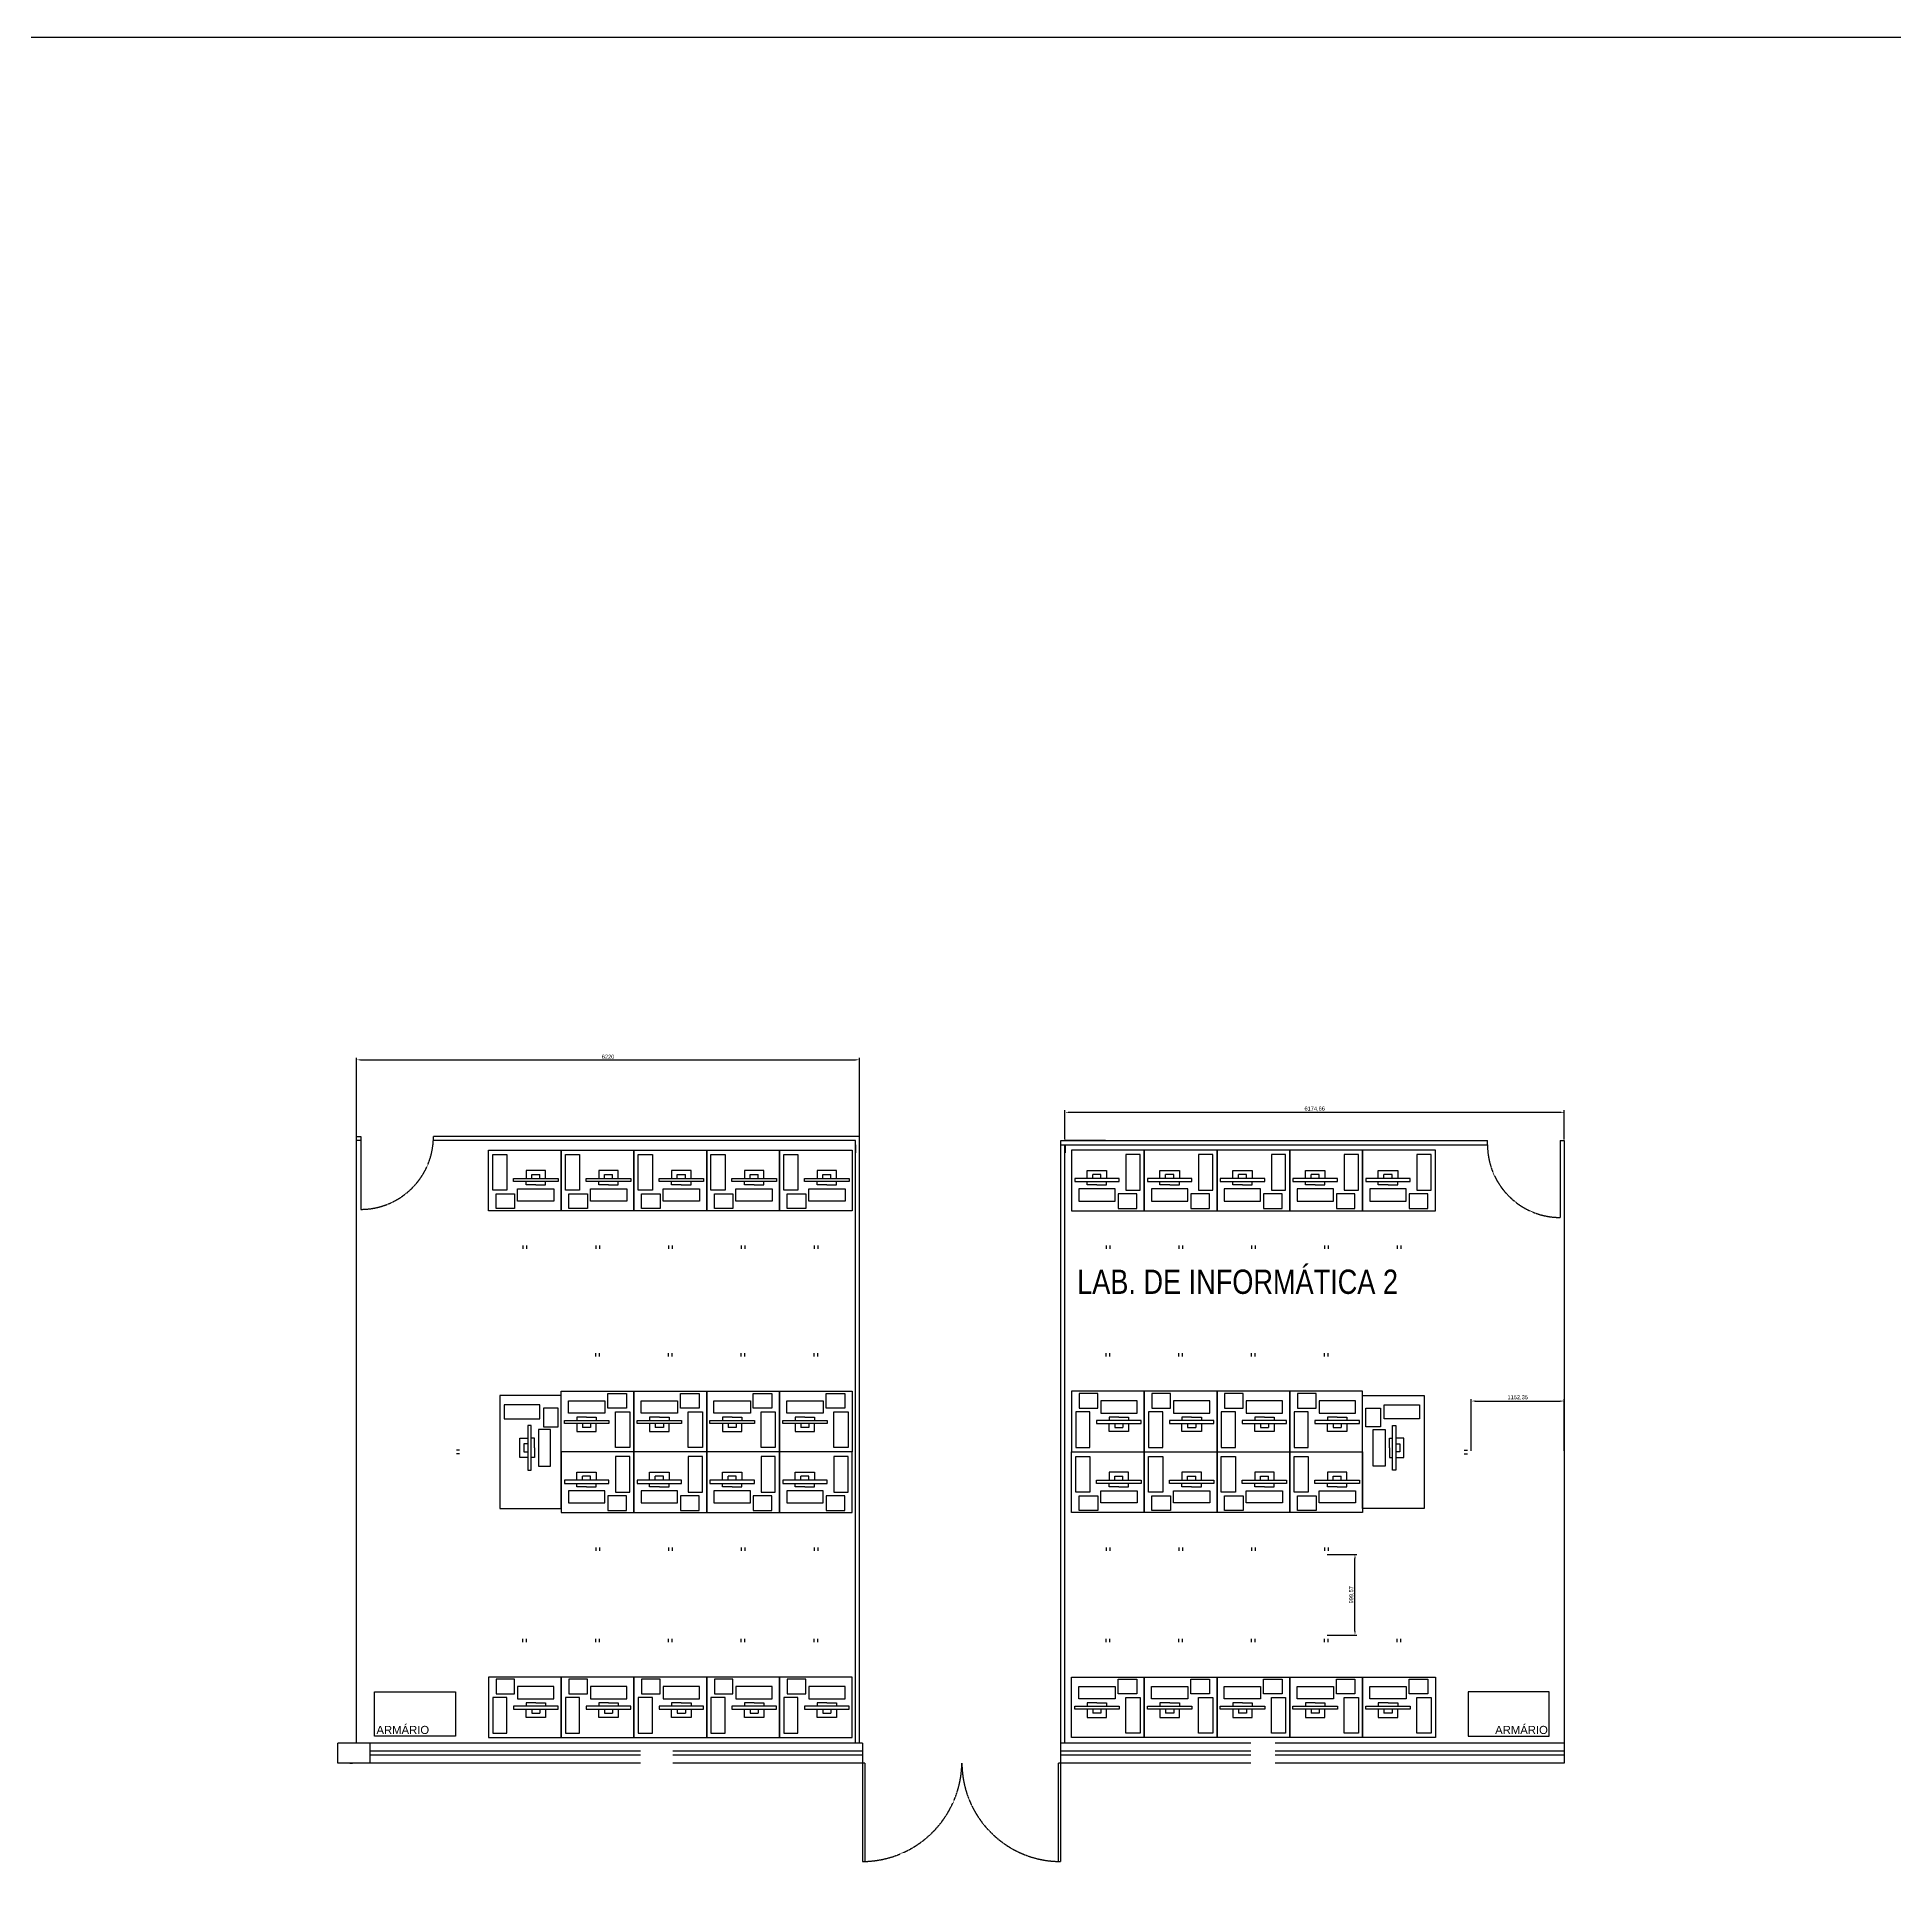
# Model space of a CAD drawing. Header units: millimetres. Extents: x 18768 to 1484868, y -11027 to 520152.
# Drawn here: x 392606 to 415581, y 40299 to 63236 of the extents above; entities that cross this region are included whole.
import ezdxf

# ---------------------------------------------------------------- set-up
doc = ezdxf.new("R2010")
doc.units = ezdxf.units.MM
doc.linetypes.add('DASHED', pattern=[0.75, 0.55, -0.2])
for name, color, linetype in [('A Construir', 1, 'Continuous'), ('L025-CONTORNO', 7, 'Continuous'), ('L025-TRACEJADA', 140, 'DASHED'), ('L035-ARRANJO-ADQUIRIR', 102, 'Continuous'), ('L035-TEXTO', 40, 'Continuous')]:
    doc.layers.add(name, color=color, linetype=linetype)
doc.layers.add('L035-DEMOLIÇÃO', color=40, linetype='Continuous', plot=False)
doc.styles.get("Standard").update_dxf_attribs({"font": 'arial.ttf'})
doc.dimstyles.new('Anotativo', dxfattribs={"dimscale": 0, "dimtxt": 2.5, "dimasz": 2.5, "dimexe": 1.25, "dimexo": 0.625, "dimtad": 1, "dimtxsty": 'Standard', "dimcen": 2.5, "dimadec": 0, "dimazin": 0, "dimtfac": 1, "dimtmove": 0, "dimatfit": 3, "dimfxl": 1, "dimarcsym": 0})

# ---------------------------------------------------------------- blocks, each defined once
blk = doc.blocks.new('*D167')
at = {"color": 0, "lineweight": -2, "transparency": 16777216}
for p, q in [((408561, 44473), (408929, 44473)), ((408904, 43523), (408904, 44423)), ((408561, 43473), (408929, 43473))]:
    blk.add_line(p, q, dxfattribs=at)
at = {"color": 0, "lineweight": 15, "transparency": 16777216}
for points in [[(408896, 44423), (408913, 44423), (408904, 44473)], [(408896, 43523), (408913, 43523), (408904, 43473)]]:
    blk.add_solid(points, dxfattribs=at)
at = {"layer": 'DEFPOINTS', "color": 0, "lineweight": 15, "transparency": 16777216}
for p in [(408549, 44473), (408904, 44473), (408549, 43473)]:
    blk.add_point(p, dxfattribs=at)
at = {"color": 0, "transparency": 16777216, "insert": (408862, 43973), "char_height": 50, "attachment_point": 5, "rotation": 90}
blk.add_mtext('999,57', dxfattribs=at)
blk = doc.blocks.new('*D168')
at = {"color": 0, "lineweight": -2, "transparency": 16777216}
for p, q in [((410341, 45752), (410341, 46394)), ((410391, 46369), (411443, 46369)), ((411493, 45752), (411493, 46394))]:
    blk.add_line(p, q, dxfattribs=at)
at = {"color": 0, "lineweight": 15, "transparency": 16777216}
for points in [[(410391, 46377), (410391, 46361), (410341, 46369)], [(411443, 46377), (411443, 46361), (411493, 46369)]]:
    blk.add_solid(points, dxfattribs=at)
at = {"layer": 'DEFPOINTS', "color": 0, "lineweight": 15, "transparency": 16777216}
for p in [(411493, 46369), (410341, 45740), (411493, 45740)]:
    blk.add_point(p, dxfattribs=at)
at = {"color": 0, "transparency": 16777216, "insert": (410917, 46412), "char_height": 50, "attachment_point": 5}
blk.add_mtext('1152,35', dxfattribs=at)
blk = doc.blocks.new('*D804')
at = {"layer": 'A Construir', "color": 0, "linetype": 'ByBlock', "lineweight": -2, "transparency": 16777216}
for p, q in [((405318, 49602), (405318, 49965)), ((405368, 49940), (411443, 49940)), ((411493, 49602), (411493, 49965))]:
    blk.add_line(p, q, dxfattribs=at)
at = {"layer": 'A Construir', "color": 0, "linetype": 'ByBlock', "lineweight": 15, "transparency": 16777216}
for points in [[(405368, 49948), (405368, 49931), (405318, 49940)], [(411443, 49948), (411443, 49931), (411493, 49940)]]:
    blk.add_solid(points, dxfattribs=at)
at = {"layer": 'DEFPOINTS', "color": 0, "linetype": 'ByBlock', "lineweight": 15, "transparency": 16777216}
for p in [(411493, 49940), (405318, 49590), (411493, 49590)]:
    blk.add_point(p, dxfattribs=at)
at = {"layer": 'A Construir', "color": 0, "linetype": 'ByBlock', "lineweight": 15, "transparency": 16777216, "insert": (408406, 49982), "char_height": 50, "attachment_point": 5}
blk.add_mtext('6174,66', dxfattribs=at)
blk = doc.blocks.new('*D805')
at = {"layer": 'A Construir', "color": 0, "linetype": 'ByBlock', "lineweight": -2, "transparency": 16777216}
for p, q in [((396557, 49602), (396557, 50614)), ((396607, 50589), (402727, 50589)), ((402777, 49602), (402777, 50614))]:
    blk.add_line(p, q, dxfattribs=at)
at = {"layer": 'A Construir', "color": 0, "linetype": 'ByBlock', "lineweight": 15, "transparency": 16777216}
for points in [[(396607, 50597), (396607, 50581), (396557, 50589)], [(402727, 50597), (402727, 50581), (402777, 50589)]]:
    blk.add_solid(points, dxfattribs=at)
at = {"layer": 'DEFPOINTS', "color": 0, "linetype": 'ByBlock', "lineweight": 15, "transparency": 16777216}
for p in [(402777, 50589), (396557, 49590), (402777, 49590)]:
    blk.add_point(p, dxfattribs=at)
at = {"layer": 'A Construir', "color": 0, "linetype": 'ByBlock', "lineweight": 15, "transparency": 16777216, "insert": (399667, 50627), "char_height": 50, "attachment_point": 5}
blk.add_mtext('6220', dxfattribs=at)

msp = doc.modelspace()

# ---------------------------------------------------------------- linework, layer by layer
for p, q in [((396556.828, 49639.719), (396607.503, 49639.719)), ((411442.922, 49589.719), (411492.922, 49589.719)), ((398893.109, 49222.281), (398653.109, 49222.281)), ((398653.109, 49222.281), (398653.109, 49122.281)), ((398723.109, 49122.281), (398723.109, 49172.281)), ((398823.109, 49122.281), (398823.109, 49172.281)), ((398893.109, 49122.281), (398893.109, 49222.281)), ((399793.109, 49222.281), (399553.109, 49222.281)), ((399553.109, 49222.281), (399553.109, 49122.281)), ((399623.109, 49122.281), (399623.109, 49172.281)), ((399723.109, 49122.281), (399723.109, 49172.281)), ((399793.109, 49122.281), (399793.109, 49222.281)), ((400693.109, 49222.281), (400453.109, 49222.281)), ((400453.109, 49222.281), (400453.109, 49122.281)), ((400523.109, 49122.281), (400523.109, 49172.281)), ((400623.109, 49122.281), (400623.109, 49172.281)), ((400693.109, 49122.281), (400693.109, 49222.281)), ((401593.109, 49222.281), (401353.109, 49222.281)), ((401353.109, 49222.281), (401353.109, 49122.281)), ((401423.109, 49122.281), (401423.109, 49172.281)), ((401523.109, 49122.281), (401523.109, 49172.281)), ((401593.109, 49122.281), (401593.109, 49222.281)), ((402493.109, 49222.281), (402253.109, 49222.281)), ((402253.109, 49222.281), (402253.109, 49122.281)), ((402323.109, 49122.281), (402323.109, 49172.281)), ((402423.109, 49122.281), (402423.109, 49172.281)), ((402493.109, 49122.281), (402493.109, 49222.281)), ((405592.743, 49122.281), (405592.743, 49222.281)), ((405592.743, 49222.281), (405832.743, 49222.281)), ((405662.743, 49122.281), (405662.743, 49172.281)), ((405762.743, 49122.281), (405762.743, 49172.281)), ((405832.743, 49222.281), (405832.743, 49122.281)), ((406492.743, 49122.281), (406492.743, 49222.281)), ((406492.743, 49222.281), (406732.743, 49222.281)), ((406562.743, 49122.281), (406562.743, 49172.281)), ((406662.743, 49122.281), (406662.743, 49172.281)), ((406732.743, 49222.281), (406732.743, 49122.281)), ((407392.743, 49122.281), (407392.743, 49222.281)), ((407392.743, 49222.281), (407632.743, 49222.281)), ((407462.743, 49122.281), (407462.743, 49172.281)), ((407562.743, 49122.281), (407562.743, 49172.281)), ((407632.743, 49222.281), (407632.743, 49122.281)), ((408292.743, 49122.281), (408292.743, 49222.281)), ((408292.743, 49222.281), (408532.743, 49222.281)), ((408362.743, 49122.281), (408362.743, 49172.281)), ((408462.743, 49122.281), (408462.743, 49172.281)), ((408532.743, 49222.281), (408532.743, 49122.281)), ((409192.743, 49122.281), (409192.743, 49222.281)), ((409192.743, 49222.281), (409432.743, 49222.281)), ((409262.743, 49122.281), (409262.743, 49172.281)), ((409362.743, 49122.281), (409362.743, 49172.281)), ((409432.743, 49222.281), (409432.743, 49122.281)), ((398653.109, 49042.281), (398653.109, 49082.281)), ((398773.109, 49042.281), (398653.109, 49042.281)), ((398773.109, 49042.281), (398893.109, 49042.281)), ((398893.109, 49042.281), (398893.109, 49082.281)), ((399553.109, 49042.281), (399553.109, 49082.281)), ((399673.109, 49042.281), (399553.109, 49042.281)), ((399673.109, 49042.281), (399793.109, 49042.281)), ((399793.109, 49042.281), (399793.109, 49082.281)), ((400453.109, 49042.281), (400453.109, 49082.281)), ((400573.109, 49042.281), (400453.109, 49042.281)), ((400573.109, 49042.281), (400693.109, 49042.281)), ((400693.109, 49042.281), (400693.109, 49082.281)), ((401353.109, 49042.281), (401353.109, 49082.281)), ((401473.109, 49042.281), (401353.109, 49042.281)), ((401473.109, 49042.281), (401593.109, 49042.281)), ((401593.109, 49042.281), (401593.109, 49082.281)), ((402253.109, 49042.281), (402253.109, 49082.281)), ((402373.109, 49042.281), (402253.109, 49042.281)), ((402373.109, 49042.281), (402493.109, 49042.281)), ((402493.109, 49042.281), (402493.109, 49082.281)), ((405592.743, 49042.281), (405592.743, 49082.281)), ((405712.743, 49042.281), (405592.743, 49042.281)), ((405712.743, 49042.281), (405832.743, 49042.281)), ((405832.743, 49042.281), (405832.743, 49082.281)), ((406492.743, 49042.281), (406492.743, 49082.281)), ((406612.743, 49042.281), (406492.743, 49042.281)), ((406612.743, 49042.281), (406732.743, 49042.281)), ((406732.743, 49042.281), (406732.743, 49082.281)), ((407392.743, 49042.281), (407392.743, 49082.281)), ((407512.743, 49042.281), (407392.743, 49042.281)), ((407512.743, 49042.281), (407632.743, 49042.281)), ((407632.743, 49042.281), (407632.743, 49082.281)), ((408292.743, 49042.281), (408292.743, 49082.281)), ((408412.743, 49042.281), (408292.743, 49042.281)), ((408412.743, 49042.281), (408532.743, 49042.281)), ((408532.743, 49042.281), (408532.743, 49082.281)), ((409192.743, 49042.281), (409192.743, 49082.281)), ((409312.743, 49042.281), (409192.743, 49042.281)), ((409312.743, 49042.281), (409432.743, 49042.281)), ((409432.743, 49042.281), (409432.743, 49082.281)), ((399401.486, 46170.47), (399281.486, 46170.47)), ((399281.486, 46170.47), (399281.486, 46130.47)), ((399281.486, 46090.47), (399281.486, 45990.47)), ((399281.486, 45990.47), (399521.486, 45990.47)), ((399351.486, 46090.47), (399351.486, 46040.47)), ((399401.486, 46170.47), (399521.486, 46170.47)), ((399451.486, 46090.47), (399451.486, 46040.47)), ((399521.486, 46170.47), (399521.486, 46130.47)), ((399521.486, 45990.47), (399521.486, 46090.47)), ((400301.486, 46170.47), (400181.486, 46170.47)), ((400181.486, 46170.47), (400181.486, 46130.47)), ((400181.486, 46090.47), (400181.486, 45990.47)), ((400181.486, 45990.47), (400421.486, 45990.47)), ((400251.486, 46090.47), (400251.486, 46040.47)), ((400301.486, 46170.47), (400421.486, 46170.47)), ((400351.486, 46090.47), (400351.486, 46040.47)), ((400421.486, 46170.47), (400421.486, 46130.47)), ((400421.486, 45990.47), (400421.486, 46090.47)), ((401201.486, 46170.47), (401081.486, 46170.47)), ((401081.486, 46170.47), (401081.486, 46130.47)), ((401081.486, 46090.47), (401081.486, 45990.47)), ((401081.486, 45990.47), (401321.486, 45990.47)), ((401151.486, 46090.47), (401151.486, 46040.47)), ((401201.486, 46170.47), (401321.486, 46170.47)), ((401251.486, 46090.47), (401251.486, 46040.47)), ((401321.486, 46170.47), (401321.486, 46130.47)), ((401321.486, 45990.47), (401321.486, 46090.47)), ((402101.486, 46170.47), (401981.486, 46170.47)), ((401981.486, 46170.47), (401981.486, 46130.47)), ((401981.486, 46090.47), (401981.486, 45990.47)), ((401981.486, 45990.47), (402221.486, 45990.47)), ((402051.486, 46090.47), (402051.486, 46040.47)), ((402101.486, 46170.47), (402221.486, 46170.47)), ((402151.486, 46090.47), (402151.486, 46040.47)), ((402221.486, 46170.47), (402221.486, 46130.47)), ((402221.486, 45990.47), (402221.486, 46090.47)), ((405984.366, 46170.47), (405864.366, 46170.47)), ((405864.366, 46170.47), (405864.366, 46130.47)), ((405864.366, 45990.47), (405864.366, 46090.47)), ((406104.366, 45990.47), (405864.366, 45990.47)), ((405934.366, 46090.47), (405934.366, 46040.47)), ((405984.366, 46170.47), (406104.366, 46170.47)), ((406034.366, 46090.47), (406034.366, 46040.47)), ((406104.366, 46170.47), (406104.366, 46130.47)), ((406104.366, 46090.47), (406104.366, 45990.47)), ((406884.366, 46170.47), (406764.366, 46170.47)), ((406764.366, 46170.47), (406764.366, 46130.47)), ((406764.366, 45990.47), (406764.366, 46090.47)), ((407004.366, 45990.47), (406764.366, 45990.47)), ((406834.366, 46090.47), (406834.366, 46040.47)), ((406884.366, 46170.47), (407004.366, 46170.47)), ((406934.366, 46090.47), (406934.366, 46040.47)), ((407004.366, 46170.47), (407004.366, 46130.47)), ((407004.366, 46090.47), (407004.366, 45990.47)), ((407784.366, 46170.47), (407664.366, 46170.47)), ((407664.366, 46170.47), (407664.366, 46130.47)), ((407664.366, 45990.47), (407664.366, 46090.47)), ((407904.366, 45990.47), (407664.366, 45990.47)), ((407734.366, 46090.47), (407734.366, 46040.47)), ((407784.366, 46170.47), (407904.366, 46170.47)), ((407834.366, 46090.47), (407834.366, 46040.47)), ((407904.366, 46170.47), (407904.366, 46130.47)), ((407904.366, 46090.47), (407904.366, 45990.47)), ((408684.366, 46170.47), (408564.366, 46170.47)), ((408564.366, 46170.47), (408564.366, 46130.47)), ((408564.366, 45990.47), (408564.366, 46090.47)), ((408804.366, 45990.47), (408564.366, 45990.47)), ((408634.366, 46090.47), (408634.366, 46040.47)), ((408684.366, 46170.47), (408804.366, 46170.47)), ((408734.366, 46090.47), (408734.366, 46040.47)), ((408804.366, 46170.47), (408804.366, 46130.47)), ((408804.366, 46090.47), (408804.366, 45990.47)), ((398576.338, 45670.429), (398576.338, 45910.429)), ((398576.338, 45910.429), (398676.338, 45910.429)), ((398676.338, 45840.429), (398626.338, 45840.429)), ((398626.338, 45740.429), (398676.338, 45740.429)), ((398756.338, 45910.429), (398716.338, 45910.429)), ((398756.338, 45790.429), (398756.338, 45910.429)), ((398756.338, 45790.429), (398756.338, 45670.429)), ((409329.513, 45790.429), (409329.513, 45910.429)), ((409329.513, 45910.429), (409369.513, 45910.429)), ((409329.513, 45790.429), (409329.513, 45670.429)), ((409509.513, 45910.429), (409409.513, 45910.429)), ((409409.513, 45840.429), (409459.513, 45840.429)), ((409459.513, 45740.429), (409409.513, 45740.429)), ((409509.513, 45670.429), (409509.513, 45910.429)), ((398676.338, 45670.429), (398576.338, 45670.429)), ((398756.338, 45670.429), (398716.338, 45670.429)), ((409329.513, 45670.429), (409369.513, 45670.429)), ((409409.513, 45670.429), (409509.513, 45670.429)), ((399281.486, 45488.969), (399521.486, 45488.969)), ((399281.486, 45388.969), (399281.486, 45488.969)), ((399281.486, 45308.969), (399281.486, 45348.969)), ((399401.486, 45308.969), (399281.486, 45308.969)), ((399351.486, 45388.969), (399351.486, 45438.969)), ((399401.486, 45308.969), (399521.486, 45308.969)), ((399451.486, 45388.969), (399451.486, 45438.969)), ((399521.486, 45488.969), (399521.486, 45388.969)), ((399521.486, 45308.969), (399521.486, 45348.969)), ((400181.486, 45488.969), (400421.486, 45488.969)), ((400181.486, 45388.969), (400181.486, 45488.969)), ((400181.486, 45308.969), (400181.486, 45348.969)), ((400301.486, 45308.969), (400181.486, 45308.969)), ((400251.486, 45388.969), (400251.486, 45438.969)), ((400301.486, 45308.969), (400421.486, 45308.969)), ((400351.486, 45388.969), (400351.486, 45438.969)), ((400421.486, 45488.969), (400421.486, 45388.969)), ((400421.486, 45308.969), (400421.486, 45348.969)), ((401081.486, 45488.969), (401321.486, 45488.969)), ((401081.486, 45388.969), (401081.486, 45488.969)), ((401081.486, 45308.969), (401081.486, 45348.969)), ((401201.486, 45308.969), (401081.486, 45308.969)), ((401151.486, 45388.969), (401151.486, 45438.969)), ((401201.486, 45308.969), (401321.486, 45308.969)), ((401251.486, 45388.969), (401251.486, 45438.969)), ((401321.486, 45488.969), (401321.486, 45388.969)), ((401321.486, 45308.969), (401321.486, 45348.969)), ((401981.486, 45488.969), (402221.486, 45488.969)), ((401981.486, 45388.969), (401981.486, 45488.969)), ((401981.486, 45308.969), (401981.486, 45348.969)), ((402101.486, 45308.969), (401981.486, 45308.969)), ((402051.486, 45388.969), (402051.486, 45438.969)), ((402101.486, 45308.969), (402221.486, 45308.969)), ((402151.486, 45388.969), (402151.486, 45438.969)), ((402221.486, 45488.969), (402221.486, 45388.969)), ((402221.486, 45308.969), (402221.486, 45348.969)), ((405864.366, 45488.969), (405864.366, 45388.969)), ((406104.366, 45488.969), (405864.366, 45488.969)), ((405864.366, 45308.969), (405864.366, 45348.969)), ((405984.366, 45308.969), (405864.366, 45308.969)), ((405934.366, 45388.969), (405934.366, 45438.969)), ((405984.366, 45308.969), (406104.366, 45308.969)), ((406034.366, 45388.969), (406034.366, 45438.969)), ((406104.366, 45388.969), (406104.366, 45488.969)), ((406104.366, 45308.969), (406104.366, 45348.969)), ((406764.366, 45488.969), (406764.366, 45388.969)), ((407004.366, 45488.969), (406764.366, 45488.969)), ((406764.366, 45308.969), (406764.366, 45348.969)), ((406884.366, 45308.969), (406764.366, 45308.969)), ((406834.366, 45388.969), (406834.366, 45438.969)), ((406884.366, 45308.969), (407004.366, 45308.969)), ((406934.366, 45388.969), (406934.366, 45438.969)), ((407004.366, 45388.969), (407004.366, 45488.969)), ((407004.366, 45308.969), (407004.366, 45348.969)), ((407664.366, 45488.969), (407664.366, 45388.969)), ((407904.366, 45488.969), (407664.366, 45488.969)), ((407664.366, 45308.969), (407664.366, 45348.969)), ((407784.366, 45308.969), (407664.366, 45308.969)), ((407734.366, 45388.969), (407734.366, 45438.969)), ((407784.366, 45308.969), (407904.366, 45308.969)), ((407834.366, 45388.969), (407834.366, 45438.969)), ((407904.366, 45388.969), (407904.366, 45488.969)), ((407904.366, 45308.969), (407904.366, 45348.969)), ((408564.366, 45488.969), (408564.366, 45388.969)), ((408804.366, 45488.969), (408564.366, 45488.969)), ((408564.366, 45308.969), (408564.366, 45348.969)), ((408684.366, 45308.969), (408564.366, 45308.969)), ((408634.366, 45388.969), (408634.366, 45438.969)), ((408684.366, 45308.969), (408804.366, 45308.969)), ((408734.366, 45388.969), (408734.366, 45438.969)), ((408804.366, 45388.969), (408804.366, 45488.969)), ((408804.366, 45308.969), (408804.366, 45348.969)), ((398773.109, 42637.157), (398653.109, 42637.157)), ((398653.109, 42637.157), (398653.109, 42597.157)), ((398653.109, 42457.157), (398653.109, 42557.157)), ((398723.109, 42557.157), (398723.109, 42507.157)), ((398773.109, 42637.157), (398893.109, 42637.157)), ((398823.109, 42557.157), (398823.109, 42507.157)), ((398893.109, 42637.157), (398893.109, 42597.157)), ((398893.109, 42557.157), (398893.109, 42457.157)), ((399673.109, 42637.157), (399553.109, 42637.157)), ((399553.109, 42637.157), (399553.109, 42597.157)), ((399553.109, 42457.157), (399553.109, 42557.157)), ((399623.109, 42557.157), (399623.109, 42507.157)), ((399673.109, 42637.157), (399793.109, 42637.157)), ((399723.109, 42557.157), (399723.109, 42507.157)), ((399793.109, 42637.157), (399793.109, 42597.157)), ((399793.109, 42557.157), (399793.109, 42457.157)), ((400573.109, 42637.157), (400453.109, 42637.157)), ((400453.109, 42637.157), (400453.109, 42597.157)), ((400453.109, 42457.157), (400453.109, 42557.157)), ((400523.109, 42557.157), (400523.109, 42507.157)), ((400573.109, 42637.157), (400693.109, 42637.157)), ((400623.109, 42557.157), (400623.109, 42507.157)), ((400693.109, 42637.157), (400693.109, 42597.157)), ((400693.109, 42557.157), (400693.109, 42457.157)), ((401473.109, 42637.157), (401353.109, 42637.157)), ((401353.109, 42637.157), (401353.109, 42597.157)), ((401353.109, 42457.157), (401353.109, 42557.157)), ((401423.109, 42557.157), (401423.109, 42507.157)), ((401473.109, 42637.157), (401593.109, 42637.157)), ((401523.109, 42557.157), (401523.109, 42507.157)), ((401593.109, 42637.157), (401593.109, 42597.157)), ((401593.109, 42557.157), (401593.109, 42457.157)), ((402373.109, 42637.157), (402253.109, 42637.157)), ((402253.109, 42637.157), (402253.109, 42597.157)), ((402253.109, 42457.157), (402253.109, 42557.157)), ((402323.109, 42557.157), (402323.109, 42507.157)), ((402373.109, 42637.157), (402493.109, 42637.157)), ((402423.109, 42557.157), (402423.109, 42507.157)), ((402493.109, 42637.157), (402493.109, 42597.157)), ((402493.109, 42557.157), (402493.109, 42457.157)), ((405712.743, 42637.157), (405592.743, 42637.157)), ((405592.743, 42637.157), (405592.743, 42597.157)), ((405592.743, 42557.157), (405592.743, 42457.157)), ((405662.743, 42557.157), (405662.743, 42507.157)), ((405712.743, 42637.157), (405832.743, 42637.157)), ((405762.743, 42557.157), (405762.743, 42507.157)), ((405832.743, 42637.157), (405832.743, 42597.157)), ((405832.743, 42457.157), (405832.743, 42557.157)), ((406612.743, 42637.157), (406492.743, 42637.157)), ((406492.743, 42637.157), (406492.743, 42597.157)), ((406492.743, 42557.157), (406492.743, 42457.157)), ((406562.743, 42557.157), (406562.743, 42507.157)), ((406612.743, 42637.157), (406732.743, 42637.157)), ((406662.743, 42557.157), (406662.743, 42507.157)), ((406732.743, 42637.157), (406732.743, 42597.157)), ((406732.743, 42457.157), (406732.743, 42557.157)), ((407512.743, 42637.157), (407392.743, 42637.157)), ((407392.743, 42637.157), (407392.743, 42597.157)), ((407392.743, 42557.157), (407392.743, 42457.157)), ((407462.743, 42557.157), (407462.743, 42507.157)), ((407512.743, 42637.157), (407632.743, 42637.157)), ((407562.743, 42557.157), (407562.743, 42507.157)), ((407632.743, 42637.157), (407632.743, 42597.157)), ((407632.743, 42457.157), (407632.743, 42557.157)), ((408412.743, 42637.157), (408292.743, 42637.157)), ((408292.743, 42637.157), (408292.743, 42597.157)), ((408292.743, 42557.157), (408292.743, 42457.157)), ((408362.743, 42557.157), (408362.743, 42507.157)), ((408412.743, 42637.157), (408532.743, 42637.157)), ((408462.743, 42557.157), (408462.743, 42507.157)), ((408532.743, 42637.157), (408532.743, 42597.157)), ((408532.743, 42457.157), (408532.743, 42557.157)), ((409312.743, 42637.157), (409192.743, 42637.157)), ((409192.743, 42637.157), (409192.743, 42597.157)), ((409192.743, 42557.157), (409192.743, 42457.157)), ((409262.743, 42557.157), (409262.743, 42507.157)), ((409312.743, 42637.157), (409432.743, 42637.157)), ((409362.743, 42557.157), (409362.743, 42507.157)), ((409432.743, 42637.157), (409432.743, 42597.157)), ((409432.743, 42457.157), (409432.743, 42557.157)), ((398893.109, 42457.157), (398653.109, 42457.157)), ((399793.109, 42457.157), (399553.109, 42457.157)), ((400693.109, 42457.157), (400453.109, 42457.157)), ((401593.109, 42457.157), (401353.109, 42457.157)), ((402493.109, 42457.157), (402253.109, 42457.157)), ((405592.743, 42457.157), (405832.743, 42457.157)), ((406492.743, 42457.157), (406732.743, 42457.157)), ((407392.743, 42457.157), (407632.743, 42457.157)), ((408292.743, 42457.157), (408532.743, 42457.157)), ((409192.743, 42457.157), (409432.743, 42457.157))]:
    msp.add_line(p, q)
for points in [[(399087.298, 48723.032), (398187.298, 48723.032), (398187.298, 49473.032), (399087.298, 49473.032)], [(398414.909, 48976.642), (398239.909, 48976.642), (398239.909, 49416.642), (398414.909, 49416.642)], [(399987.298, 48723.032), (399087.298, 48723.032), (399087.298, 49473.032), (399987.298, 49473.032)], [(399314.909, 48976.642), (399139.909, 48976.642), (399139.909, 49416.642), (399314.909, 49416.642)], [(400887.298, 48723.032), (399987.298, 48723.032), (399987.298, 49473.032), (400887.298, 49473.032)], [(400214.909, 48976.642), (400039.909, 48976.642), (400039.909, 49416.642), (400214.909, 49416.642)], [(401787.298, 48723.032), (400887.298, 48723.032), (400887.298, 49473.032), (401787.298, 49473.032)], [(401114.909, 48976.642), (400939.909, 48976.642), (400939.909, 49416.642), (401114.909, 49416.642)], [(402687.298, 48723.032), (401787.298, 48723.032), (401787.298, 49473.032), (402687.298, 49473.032)], [(402014.909, 48976.642), (401839.909, 48976.642), (401839.909, 49416.642), (402014.909, 49416.642)], [(405398.554, 48723.032), (406298.554, 48723.032), (406298.554, 49473.032), (405398.554, 49473.032)], [(406070.943, 48976.642), (406245.943, 48976.642), (406245.943, 49416.642), (406070.943, 49416.642)], [(406298.554, 48723.032), (407198.554, 48723.032), (407198.554, 49473.032), (406298.554, 49473.032)], [(406970.943, 48976.642), (407145.943, 48976.642), (407145.943, 49416.642), (406970.943, 49416.642)], [(407198.554, 48723.032), (408098.554, 48723.032), (408098.554, 49473.032), (407198.554, 49473.032)], [(407870.943, 48976.642), (408045.943, 48976.642), (408045.943, 49416.642), (407870.943, 49416.642)], [(408098.554, 48723.032), (408998.554, 48723.032), (408998.554, 49473.032), (408098.554, 49473.032)], [(408770.943, 48976.642), (408945.943, 48976.642), (408945.943, 49416.642), (408770.943, 49416.642)], [(408998.554, 48723.032), (409898.554, 48723.032), (409898.554, 49473.032), (408998.554, 49473.032)], [(409670.943, 48976.642), (409845.943, 48976.642), (409845.943, 49416.642), (409670.943, 49416.642)], [(399048.109, 49082.281), (398498.109, 49082.281), (398498.109, 49122.281), (399048.109, 49122.281)], [(398998.109, 48842.363), (398548.109, 48842.363), (398548.109, 48992.363), (398998.109, 48992.363)], [(399948.109, 49082.281), (399398.109, 49082.281), (399398.109, 49122.281), (399948.109, 49122.281)], [(399898.109, 48842.363), (399448.109, 48842.363), (399448.109, 48992.363), (399898.109, 48992.363)], [(400848.109, 49082.281), (400298.109, 49082.281), (400298.109, 49122.281), (400848.109, 49122.281)], [(400798.109, 48842.363), (400348.109, 48842.363), (400348.109, 48992.363), (400798.109, 48992.363)], [(401748.109, 49082.281), (401198.109, 49082.281), (401198.109, 49122.281), (401748.109, 49122.281)], [(401698.109, 48842.363), (401248.109, 48842.363), (401248.109, 48992.363), (401698.109, 48992.363)], [(402648.109, 49082.281), (402098.109, 49082.281), (402098.109, 49122.281), (402648.109, 49122.281)], [(402598.109, 48842.363), (402148.109, 48842.363), (402148.109, 48992.363), (402598.109, 48992.363)], [(405437.743, 49082.281), (405987.743, 49082.281), (405987.743, 49122.281), (405437.743, 49122.281)], [(405487.743, 48842.363), (405937.743, 48842.363), (405937.743, 48992.363), (405487.743, 48992.363)], [(406337.743, 49082.281), (406887.743, 49082.281), (406887.743, 49122.281), (406337.743, 49122.281)], [(406387.743, 48842.363), (406837.743, 48842.363), (406837.743, 48992.363), (406387.743, 48992.363)], [(407237.743, 49082.281), (407787.743, 49082.281), (407787.743, 49122.281), (407237.743, 49122.281)], [(407287.743, 48842.363), (407737.743, 48842.363), (407737.743, 48992.363), (407287.743, 48992.363)], [(408137.743, 49082.281), (408687.743, 49082.281), (408687.743, 49122.281), (408137.743, 49122.281)], [(408187.743, 48842.363), (408637.743, 48842.363), (408637.743, 48992.363), (408187.743, 48992.363)], [(409037.743, 49082.281), (409587.743, 49082.281), (409587.743, 49122.281), (409037.743, 49122.281)], [(409087.743, 48842.363), (409537.743, 48842.363), (409537.743, 48992.363), (409087.743, 48992.363)], [(398511.332, 48750.784), (398281.332, 48750.784), (398281.332, 48930.784), (398511.332, 48930.784)], [(399411.332, 48750.784), (399181.332, 48750.784), (399181.332, 48930.784), (399411.332, 48930.784)], [(400311.332, 48750.784), (400081.332, 48750.784), (400081.332, 48930.784), (400311.332, 48930.784)], [(401211.332, 48750.784), (400981.332, 48750.784), (400981.332, 48930.784), (401211.332, 48930.784)], [(402111.332, 48750.784), (401881.332, 48750.784), (401881.332, 48930.784), (402111.332, 48930.784)], [(405974.519, 48750.784), (406204.519, 48750.784), (406204.519, 48930.784), (405974.519, 48930.784)], [(406874.519, 48750.784), (407104.519, 48750.784), (407104.519, 48930.784), (406874.519, 48930.784)], [(407774.519, 48750.784), (408004.519, 48750.784), (408004.519, 48930.784), (407774.519, 48930.784)], [(408674.519, 48750.784), (408904.519, 48750.784), (408904.519, 48930.784), (408674.519, 48930.784)], [(409574.519, 48750.784), (409804.519, 48750.784), (409804.519, 48930.784), (409574.519, 48930.784)], [(399087.298, 45039.719), (399087.298, 46439.719), (398327.298, 46439.719), (398327.298, 45039.719)], [(399087.298, 46489.719), (399987.298, 46489.719), (399987.298, 45739.719), (399087.298, 45739.719)], [(399663.263, 46461.967), (399893.263, 46461.967), (399893.263, 46281.967), (399663.263, 46281.967)], [(399987.298, 46489.719), (400887.298, 46489.719), (400887.298, 45739.719), (399987.298, 45739.719)], [(400563.263, 46461.967), (400793.263, 46461.967), (400793.263, 46281.967), (400563.263, 46281.967)], [(400887.298, 46489.719), (401787.298, 46489.719), (401787.298, 45739.719), (400887.298, 45739.719)], [(401463.263, 46461.967), (401693.263, 46461.967), (401693.263, 46281.967), (401463.263, 46281.967)], [(401787.298, 46489.719), (402687.298, 46489.719), (402687.298, 45739.719), (401787.298, 45739.719)], [(402363.263, 46461.967), (402593.263, 46461.967), (402593.263, 46281.967), (402363.263, 46281.967)], [(406298.554, 46489.719), (405398.554, 46489.719), (405398.554, 45739.719), (406298.554, 45739.719)], [(405722.589, 46461.967), (405492.589, 46461.967), (405492.589, 46281.967), (405722.589, 46281.967)], [(407198.554, 46489.719), (406298.554, 46489.719), (406298.554, 45739.719), (407198.554, 45739.719)], [(406622.589, 46461.967), (406392.589, 46461.967), (406392.589, 46281.967), (406622.589, 46281.967)], [(408098.554, 46489.719), (407198.554, 46489.719), (407198.554, 45739.719), (408098.554, 45739.719)], [(407522.589, 46461.967), (407292.589, 46461.967), (407292.589, 46281.967), (407522.589, 46281.967)], [(408998.554, 46489.719), (408098.554, 46489.719), (408098.554, 45739.719), (408998.554, 45739.719)], [(408422.589, 46461.967), (408192.589, 46461.967), (408192.589, 46281.967), (408422.589, 46281.967)], [(408998.554, 45039.719), (408998.554, 46439.719), (409758.554, 46439.719), (409758.554, 45039.719)], [(398821.978, 46148.629), (398821.978, 46323.629), (398381.978, 46323.629), (398381.978, 46148.629)], [(399047.836, 46052.205), (399047.836, 46282.205), (398867.836, 46282.205), (398867.836, 46052.205)], [(399176.486, 46370.388), (399626.486, 46370.388), (399626.486, 46220.388), (399176.486, 46220.388)], [(399759.686, 46236.109), (399934.686, 46236.109), (399934.686, 45796.109), (399759.686, 45796.109)], [(400076.486, 46370.388), (400526.486, 46370.388), (400526.486, 46220.388), (400076.486, 46220.388)], [(400659.686, 46236.109), (400834.686, 46236.109), (400834.686, 45796.109), (400659.686, 45796.109)], [(400976.486, 46370.388), (401426.486, 46370.388), (401426.486, 46220.388), (400976.486, 46220.388)], [(401559.686, 46236.109), (401734.686, 46236.109), (401734.686, 45796.109), (401559.686, 45796.109)], [(401876.486, 46370.388), (402326.486, 46370.388), (402326.486, 46220.388), (401876.486, 46220.388)], [(402459.686, 46236.109), (402634.686, 46236.109), (402634.686, 45796.109), (402459.686, 45796.109)], [(405626.165, 46236.109), (405451.165, 46236.109), (405451.165, 45796.109), (405626.165, 45796.109)], [(406209.366, 46370.388), (405759.366, 46370.388), (405759.366, 46220.388), (406209.366, 46220.388)], [(406526.165, 46236.109), (406351.165, 46236.109), (406351.165, 45796.109), (406526.165, 45796.109)], [(407109.366, 46370.388), (406659.366, 46370.388), (406659.366, 46220.388), (407109.366, 46220.388)], [(407426.165, 46236.109), (407251.165, 46236.109), (407251.165, 45796.109), (407426.165, 45796.109)], [(408009.366, 46370.388), (407559.366, 46370.388), (407559.366, 46220.388), (408009.366, 46220.388)], [(408326.165, 46236.109), (408151.165, 46236.109), (408151.165, 45796.109), (408326.165, 45796.109)], [(408909.366, 46370.388), (408459.366, 46370.388), (408459.366, 46220.388), (408909.366, 46220.388)], [(409038.016, 46052.205), (409038.016, 46282.205), (409218.016, 46282.205), (409218.016, 46052.205)], [(409263.874, 46148.629), (409263.874, 46323.629), (409703.874, 46323.629), (409703.874, 46148.629)], [(398716.338, 45515.429), (398716.338, 46065.429), (398676.338, 46065.429), (398676.338, 45515.429)], [(398956.256, 45565.429), (398956.256, 46015.429), (398806.256, 46015.429), (398806.256, 45565.429)], [(399126.486, 46130.47), (399676.486, 46130.47), (399676.486, 46090.47), (399126.486, 46090.47)], [(400026.486, 46130.47), (400576.486, 46130.47), (400576.486, 46090.47), (400026.486, 46090.47)], [(400926.486, 46130.47), (401476.486, 46130.47), (401476.486, 46090.47), (400926.486, 46090.47)], [(401826.486, 46130.47), (402376.486, 46130.47), (402376.486, 46090.47), (401826.486, 46090.47)], [(406259.366, 46130.47), (405709.366, 46130.47), (405709.366, 46090.47), (406259.366, 46090.47)], [(407159.366, 46130.47), (406609.366, 46130.47), (406609.366, 46090.47), (407159.366, 46090.47)], [(408059.366, 46130.47), (407509.366, 46130.47), (407509.366, 46090.47), (408059.366, 46090.47)], [(408959.366, 46130.47), (408409.366, 46130.47), (408409.366, 46090.47), (408959.366, 46090.47)], [(409129.595, 45565.429), (409129.595, 46015.429), (409279.595, 46015.429), (409279.595, 45565.429)], [(409369.513, 45515.429), (409369.513, 46065.429), (409409.513, 46065.429), (409409.513, 45515.429)], [(399087.298, 44989.719), (399987.298, 44989.719), (399987.298, 45739.719), (399087.298, 45739.719)], [(399987.298, 44989.719), (400887.298, 44989.719), (400887.298, 45739.719), (399987.298, 45739.719)], [(400887.298, 44989.719), (401787.298, 44989.719), (401787.298, 45739.719), (400887.298, 45739.719)], [(401787.298, 44989.719), (402687.298, 44989.719), (402687.298, 45739.719), (401787.298, 45739.719)], [(406298.554, 44989.719), (405398.554, 44989.719), (405398.554, 45739.719), (406298.554, 45739.719)], [(407198.554, 44989.719), (406298.554, 44989.719), (406298.554, 45739.719), (407198.554, 45739.719)], [(408098.554, 44989.719), (407198.554, 44989.719), (407198.554, 45739.719), (408098.554, 45739.719)], [(408998.554, 44989.719), (408098.554, 44989.719), (408098.554, 45739.719), (408998.554, 45739.719)], [(399759.686, 45243.329), (399934.686, 45243.329), (399934.686, 45683.329), (399759.686, 45683.329)], [(400659.686, 45243.329), (400834.686, 45243.329), (400834.686, 45683.329), (400659.686, 45683.329)], [(401559.686, 45243.329), (401734.686, 45243.329), (401734.686, 45683.329), (401559.686, 45683.329)], [(402459.686, 45243.329), (402634.686, 45243.329), (402634.686, 45683.329), (402459.686, 45683.329)], [(405626.165, 45243.329), (405451.165, 45243.329), (405451.165, 45683.329), (405626.165, 45683.329)], [(406526.165, 45243.329), (406351.165, 45243.329), (406351.165, 45683.329), (406526.165, 45683.329)], [(407426.165, 45243.329), (407251.165, 45243.329), (407251.165, 45683.329), (407426.165, 45683.329)], [(408326.165, 45243.329), (408151.165, 45243.329), (408151.165, 45683.329), (408326.165, 45683.329)], [(399126.486, 45348.969), (399676.486, 45348.969), (399676.486, 45388.969), (399126.486, 45388.969)], [(400026.486, 45348.969), (400576.486, 45348.969), (400576.486, 45388.969), (400026.486, 45388.969)], [(400926.486, 45348.969), (401476.486, 45348.969), (401476.486, 45388.969), (400926.486, 45388.969)], [(401826.486, 45348.969), (402376.486, 45348.969), (402376.486, 45388.969), (401826.486, 45388.969)], [(406259.366, 45348.969), (405709.366, 45348.969), (405709.366, 45388.969), (406259.366, 45388.969)], [(407159.366, 45348.969), (406609.366, 45348.969), (406609.366, 45388.969), (407159.366, 45388.969)], [(408059.366, 45348.969), (407509.366, 45348.969), (407509.366, 45388.969), (408059.366, 45388.969)], [(408959.366, 45348.969), (408409.366, 45348.969), (408409.366, 45388.969), (408959.366, 45388.969)], [(399176.486, 45109.051), (399626.486, 45109.051), (399626.486, 45259.051), (399176.486, 45259.051)], [(399663.263, 45017.471), (399893.263, 45017.471), (399893.263, 45197.471), (399663.263, 45197.471)], [(400076.486, 45109.051), (400526.486, 45109.051), (400526.486, 45259.051), (400076.486, 45259.051)], [(400563.263, 45017.471), (400793.263, 45017.471), (400793.263, 45197.471), (400563.263, 45197.471)], [(400976.486, 45109.051), (401426.486, 45109.051), (401426.486, 45259.051), (400976.486, 45259.051)], [(401463.263, 45017.471), (401693.263, 45017.471), (401693.263, 45197.471), (401463.263, 45197.471)], [(401876.486, 45109.051), (402326.486, 45109.051), (402326.486, 45259.051), (401876.486, 45259.051)], [(402363.263, 45017.471), (402593.263, 45017.471), (402593.263, 45197.471), (402363.263, 45197.471)], [(405722.589, 45017.471), (405492.589, 45017.471), (405492.589, 45197.471), (405722.589, 45197.471)], [(406209.366, 45109.051), (405759.366, 45109.051), (405759.366, 45259.051), (406209.366, 45259.051)], [(406622.589, 45017.471), (406392.589, 45017.471), (406392.589, 45197.471), (406622.589, 45197.471)], [(407109.366, 45109.051), (406659.366, 45109.051), (406659.366, 45259.051), (407109.366, 45259.051)], [(407522.589, 45017.471), (407292.589, 45017.471), (407292.589, 45197.471), (407522.589, 45197.471)], [(408009.366, 45109.051), (407559.366, 45109.051), (407559.366, 45259.051), (408009.366, 45259.051)], [(408422.589, 45017.471), (408192.589, 45017.471), (408192.589, 45197.471), (408422.589, 45197.471)], [(408909.366, 45109.051), (408459.366, 45109.051), (408459.366, 45259.051), (408909.366, 45259.051)], [(397780.278, 42224.839), (396780.278, 42224.839), (396780.278, 42774.839), (397780.278, 42774.839)], [(399087.298, 42956.406), (398187.298, 42956.406), (398187.298, 42206.406), (399087.298, 42206.406)], [(398511.332, 42928.654), (398281.332, 42928.654), (398281.332, 42748.654), (398511.332, 42748.654)], [(398998.109, 42837.075), (398548.109, 42837.075), (398548.109, 42687.075), (398998.109, 42687.075)], [(399987.298, 42956.406), (399087.298, 42956.406), (399087.298, 42206.406), (399987.298, 42206.406)], [(399411.332, 42928.654), (399181.332, 42928.654), (399181.332, 42748.654), (399411.332, 42748.654)], [(399898.109, 42837.075), (399448.109, 42837.075), (399448.109, 42687.075), (399898.109, 42687.075)], [(400887.298, 42956.406), (399987.298, 42956.406), (399987.298, 42206.406), (400887.298, 42206.406)], [(400311.332, 42928.654), (400081.332, 42928.654), (400081.332, 42748.654), (400311.332, 42748.654)], [(400798.109, 42837.075), (400348.109, 42837.075), (400348.109, 42687.075), (400798.109, 42687.075)], [(401787.298, 42956.406), (400887.298, 42956.406), (400887.298, 42206.406), (401787.298, 42206.406)], [(401211.332, 42928.654), (400981.332, 42928.654), (400981.332, 42748.654), (401211.332, 42748.654)], [(401698.109, 42837.075), (401248.109, 42837.075), (401248.109, 42687.075), (401698.109, 42687.075)], [(402687.298, 42956.406), (401787.298, 42956.406), (401787.298, 42206.406), (402687.298, 42206.406)], [(402111.332, 42928.654), (401881.332, 42928.654), (401881.332, 42748.654), (402111.332, 42748.654)], [(402598.109, 42837.075), (402148.109, 42837.075), (402148.109, 42687.075), (402598.109, 42687.075)], [(405398.554, 42956.406), (406298.554, 42956.406), (406298.554, 42206.406), (405398.554, 42206.406)], [(405487.743, 42837.075), (405937.743, 42837.075), (405937.743, 42687.075), (405487.743, 42687.075)], [(405974.519, 42928.654), (406204.519, 42928.654), (406204.519, 42748.654), (405974.519, 42748.654)], [(406298.554, 42956.406), (407198.554, 42956.406), (407198.554, 42206.406), (406298.554, 42206.406)], [(406387.743, 42837.075), (406837.743, 42837.075), (406837.743, 42687.075), (406387.743, 42687.075)], [(406874.519, 42928.654), (407104.519, 42928.654), (407104.519, 42748.654), (406874.519, 42748.654)], [(407198.554, 42956.406), (408098.554, 42956.406), (408098.554, 42206.406), (407198.554, 42206.406)], [(407287.743, 42837.075), (407737.743, 42837.075), (407737.743, 42687.075), (407287.743, 42687.075)], [(407774.519, 42928.654), (408004.519, 42928.654), (408004.519, 42748.654), (407774.519, 42748.654)], [(408098.554, 42956.406), (408998.554, 42956.406), (408998.554, 42206.406), (408098.554, 42206.406)], [(408187.743, 42837.075), (408637.743, 42837.075), (408637.743, 42687.075), (408187.743, 42687.075)], [(408674.519, 42928.654), (408904.519, 42928.654), (408904.519, 42748.654), (408674.519, 42748.654)], [(408998.554, 42956.406), (409898.554, 42956.406), (409898.554, 42206.406), (408998.554, 42206.406)], [(409087.743, 42837.075), (409537.743, 42837.075), (409537.743, 42687.075), (409087.743, 42687.075)], [(409574.519, 42928.654), (409804.519, 42928.654), (409804.519, 42748.654), (409574.519, 42748.654)], [(410305.574, 42224.839), (411305.574, 42224.839), (411305.574, 42774.839), (410305.574, 42774.839)], [(398414.909, 42702.797), (398239.909, 42702.797), (398239.909, 42262.797), (398414.909, 42262.797)], [(399048.109, 42597.157), (398498.109, 42597.157), (398498.109, 42557.157), (399048.109, 42557.157)], [(399314.909, 42702.797), (399139.909, 42702.797), (399139.909, 42262.797), (399314.909, 42262.797)], [(399948.109, 42597.157), (399398.109, 42597.157), (399398.109, 42557.157), (399948.109, 42557.157)], [(400214.909, 42702.797), (400039.909, 42702.797), (400039.909, 42262.797), (400214.909, 42262.797)], [(400848.109, 42597.157), (400298.109, 42597.157), (400298.109, 42557.157), (400848.109, 42557.157)], [(401114.909, 42702.797), (400939.909, 42702.797), (400939.909, 42262.797), (401114.909, 42262.797)], [(401748.109, 42597.157), (401198.109, 42597.157), (401198.109, 42557.157), (401748.109, 42557.157)], [(402014.909, 42702.797), (401839.909, 42702.797), (401839.909, 42262.797), (402014.909, 42262.797)], [(402648.109, 42597.157), (402098.109, 42597.157), (402098.109, 42557.157), (402648.109, 42557.157)], [(405437.743, 42597.157), (405987.743, 42597.157), (405987.743, 42557.157), (405437.743, 42557.157)], [(406070.943, 42702.797), (406245.943, 42702.797), (406245.943, 42262.797), (406070.943, 42262.797)], [(406337.743, 42597.157), (406887.743, 42597.157), (406887.743, 42557.157), (406337.743, 42557.157)], [(406970.943, 42702.797), (407145.943, 42702.797), (407145.943, 42262.797), (406970.943, 42262.797)], [(407237.743, 42597.157), (407787.743, 42597.157), (407787.743, 42557.157), (407237.743, 42557.157)], [(407870.943, 42702.797), (408045.943, 42702.797), (408045.943, 42262.797), (407870.943, 42262.797)], [(408137.743, 42597.157), (408687.743, 42597.157), (408687.743, 42557.157), (408137.743, 42557.157)], [(408770.943, 42702.797), (408945.943, 42702.797), (408945.943, 42262.797), (408770.943, 42262.797)], [(409037.743, 42597.157), (409587.743, 42597.157), (409587.743, 42557.157), (409037.743, 42557.157)], [(409670.943, 42702.797), (409845.943, 42702.797), (409845.943, 42262.797), (409670.943, 42262.797)]]:
    msp.add_lwpolyline(points, close=True)
for points in [[(398723.109, 49172.281), (398823.109, 49172.281)], [(399623.109, 49172.281), (399723.109, 49172.281)], [(400523.109, 49172.281), (400623.109, 49172.281)], [(401423.109, 49172.281), (401523.109, 49172.281)], [(402323.109, 49172.281), (402423.109, 49172.281)], [(405762.743, 49172.281), (405662.743, 49172.281)], [(406662.743, 49172.281), (406562.743, 49172.281)], [(407562.743, 49172.281), (407462.743, 49172.281)], [(408462.743, 49172.281), (408362.743, 49172.281)], [(409362.743, 49172.281), (409262.743, 49172.281)], [(399451.486, 46040.47), (399351.486, 46040.47)], [(400351.486, 46040.47), (400251.486, 46040.47)], [(401251.486, 46040.47), (401151.486, 46040.47)], [(402151.486, 46040.47), (402051.486, 46040.47)], [(405934.366, 46040.47), (406034.366, 46040.47)], [(406834.366, 46040.47), (406934.366, 46040.47)], [(407734.366, 46040.47), (407834.366, 46040.47)], [(408634.366, 46040.47), (408734.366, 46040.47)], [(398626.338, 45840.429), (398626.338, 45740.429)], [(409459.513, 45840.429), (409459.513, 45740.429)], [(399451.486, 45438.969), (399351.486, 45438.969)], [(400351.486, 45438.969), (400251.486, 45438.969)], [(401251.486, 45438.969), (401151.486, 45438.969)], [(402151.486, 45438.969), (402051.486, 45438.969)], [(405934.366, 45438.969), (406034.366, 45438.969)], [(406834.366, 45438.969), (406934.366, 45438.969)], [(407734.366, 45438.969), (407834.366, 45438.969)], [(408634.366, 45438.969), (408734.366, 45438.969)], [(398723.109, 42507.157), (398823.109, 42507.157)], [(399623.109, 42507.157), (399723.109, 42507.157)], [(400523.109, 42507.157), (400623.109, 42507.157)], [(401423.109, 42507.157), (401523.109, 42507.157)], [(402323.109, 42507.157), (402423.109, 42507.157)], [(405762.743, 42507.157), (405662.743, 42507.157)], [(406662.743, 42507.157), (406562.743, 42507.157)], [(407562.743, 42507.157), (407462.743, 42507.157)], [(408462.743, 42507.157), (408362.743, 42507.157)], [(409362.743, 42507.157), (409262.743, 42507.157)]]:
    msp.add_lwpolyline(points)
at = {"layer": 'L025-CONTORNO'}
for p, q in [((396556.828, 42139.719), (396556.828, 49639.719)), ((396607.503, 49639.719), (396607.503, 48739.719)), ((396607.503, 49639.719), (396607.503, 49589.719)), ((402776.828, 49639.719), (397506.828, 49639.719)), ((397506.828, 49589.719), (397506.828, 49639.719)), ((402776.828, 42139.719), (402776.828, 49639.719)), ((396607.503, 49589.719), (396556.828, 49589.719)), ((396606.828, 49589.719), (396556.828, 49589.719)), ((402726.828, 49589.719), (397506.113, 49589.719)), ((402726.828, 42139.719), (402726.828, 49589.719)), ((402726.828, 42139.719), (402726.828, 49589.719)), ((402726.828, 49539.719), (402726.828, 49439.719)), ((405267.922, 41889.719), (405267.922, 49589.719)), ((405267.922, 49589.719), (410542.922, 49589.719)), ((405267.922, 49539.719), (410542.922, 49539.719)), ((405317.922, 42139.719), (405317.922, 49539.719)), ((405318.265, 49589.719), (406848.265, 49589.719)), ((405318.265, 49589.719), (406848.265, 49589.719)), ((405818.265, 49589.719), (405318.265, 49589.719)), ((405818.265, 49589.719), (405318.265, 49589.719)), ((405318.265, 49539.719), (405318.265, 49439.719)), ((410542.922, 49539.719), (410542.922, 49589.719)), ((411442.922, 49589.719), (411442.922, 48639.719)), ((411492.922, 49589.719), (411492.922, 41889.719)), ((396556.828, 42139.719), (396556.828, 48389.719)), ((402726.828, 42139.719), (402726.828, 42539.719)), ((401808.183, 42139.719), (396326.828, 42139.719)), ((400076.828, 42139.719), (396326.828, 42139.719)), ((396326.828, 41889.719), (396326.828, 42139.719)), ((396976.828, 42139.719), (396626.828, 42139.719)), ((396726.828, 41889.719), (396726.828, 42139.719)), ((397656.828, 42139.719), (397306.828, 42139.719)), ((398336.828, 42139.719), (397986.828, 42139.719)), ((399016.828, 42139.719), (398666.828, 42139.719)), ((402811.828, 42139.719), (400426.828, 42139.719)), ((402811.828, 42139.719), (402811.828, 41889.719)), ((407617.924, 42139.719), (405267.922, 42139.719)), ((411492.922, 42139.719), (407917.924, 42139.719)), ((400067.928, 41889.719), (396326.828, 41889.719)), ((396506.828, 41889.719), (396471.829, 41889.719)), ((396471.829, 41889.719), (396506.828, 41889.719)), ((400067.928, 42039.719), (396726.828, 42039.719)), ((400067.928, 41989.719), (396726.828, 41989.719)), ((402811.828, 42039.719), (400467.928, 42039.719)), ((402811.828, 41989.719), (400467.928, 41989.719)), ((402841.828, 41889.719), (400467.928, 41889.719)), ((402811.828, 41939.719), (402811.828, 40674.719)), ((402841.828, 41889.719), (402841.828, 40674.719)), ((407617.924, 41889.719), (405237.922, 41889.719)), ((405237.922, 40674.719), (405237.922, 41889.719)), ((407617.924, 42039.719), (405267.922, 42039.719)), ((407617.924, 41989.719), (405267.922, 41989.719)), ((405267.922, 40674.719), (405267.922, 41939.719)), ((411492.922, 42039.719), (407917.924, 42039.719)), ((411492.922, 41989.719), (407917.924, 41989.719)), ((411492.922, 41889.719), (407917.924, 41889.719))]:
    msp.add_line(p, q, dxfattribs=at)
at = {"layer": 'L025-TRACEJADA'}
for centre, radius, start, end in [((396607.503, 49639.719), 900, 270, 357.7816734), ((411442.922, 49539.719), 900, 180, 270), ((402806.553, 41911.274), 1236.56, 270.2444037, 359.0012022), ((405266.463, 41898.286), 1223.568, 180.4011531, 270.0683121)]:
    msp.add_arc(centre, radius, start, end, dxfattribs=at)
at = {"layer": 'L035-ARRANJO-ADQUIRIR', "color": 0}
for p, q in [((398614.798, 48290.792), (398614.798, 48251.991)), ((398659.798, 48290.792), (398659.798, 48251.991)), ((399514.798, 48290.792), (399514.798, 48251.991)), ((399559.798, 48290.792), (399559.798, 48251.991)), ((400414.798, 48290.792), (400414.798, 48251.991)), ((400459.798, 48290.792), (400459.798, 48251.991)), ((401314.798, 48290.792), (401314.798, 48251.991)), ((401359.798, 48290.792), (401359.798, 48251.991)), ((402214.798, 48290.792), (402214.798, 48251.991)), ((402259.798, 48290.792), (402259.798, 48251.991)), ((405826.054, 48290.792), (405826.054, 48251.991)), ((405871.054, 48290.792), (405871.054, 48251.991)), ((406726.054, 48290.792), (406726.054, 48251.991)), ((406771.054, 48290.792), (406771.054, 48251.991)), ((407626.054, 48290.792), (407626.054, 48251.991)), ((407671.054, 48290.792), (407671.054, 48251.991)), ((408526.054, 48290.792), (408526.054, 48251.991)), ((408571.054, 48290.792), (408571.054, 48251.991)), ((409426.054, 48290.792), (409426.054, 48251.991)), ((409471.054, 48290.792), (409471.054, 48251.991)), ((399514.798, 46921.959), (399514.798, 46960.76)), ((399559.798, 46921.959), (399559.798, 46960.76)), ((400414.798, 46921.959), (400414.798, 46960.76)), ((400459.798, 46921.959), (400459.798, 46960.76)), ((401314.798, 46921.959), (401314.798, 46960.76)), ((401359.798, 46921.959), (401359.798, 46960.76)), ((402214.798, 46921.959), (402214.798, 46960.76)), ((402259.798, 46921.959), (402259.798, 46960.76)), ((405826.054, 46921.959), (405826.054, 46960.76)), ((405871.054, 46921.959), (405871.054, 46960.76)), ((406726.054, 46921.959), (406726.054, 46960.76)), ((406771.054, 46921.959), (406771.054, 46960.76)), ((407626.054, 46921.959), (407626.054, 46960.76)), ((407671.054, 46921.959), (407671.054, 46960.76)), ((408526.054, 46921.959), (408526.054, 46960.76)), ((408571.054, 46921.959), (408571.054, 46960.76)), ((397829.909, 45762.219), (397791.108, 45762.219)), ((410255.943, 45762.219), (410294.744, 45762.219)), ((397829.909, 45717.219), (397791.108, 45717.219)), ((410255.943, 45717.219), (410294.744, 45717.219)), ((399514.798, 44557.479), (399514.798, 44518.678)), ((399559.798, 44557.479), (399559.798, 44518.678)), ((400414.798, 44557.479), (400414.798, 44518.678)), ((400459.798, 44557.479), (400459.798, 44518.678)), ((401314.798, 44557.479), (401314.798, 44518.678)), ((401359.798, 44557.479), (401359.798, 44518.678)), ((402214.798, 44557.479), (402214.798, 44518.678)), ((402259.798, 44557.479), (402259.798, 44518.678)), ((405826.054, 44557.479), (405826.054, 44518.678)), ((405871.054, 44557.479), (405871.054, 44518.678)), ((406726.054, 44557.479), (406726.054, 44518.678)), ((406771.054, 44557.479), (406771.054, 44518.678)), ((407626.054, 44557.479), (407626.054, 44518.678)), ((407671.054, 44557.479), (407671.054, 44518.678)), ((408526.054, 44557.479), (408526.054, 44518.678)), ((408571.054, 44557.479), (408571.054, 44518.678)), ((398614.798, 43388.646), (398614.798, 43427.447)), ((398659.798, 43388.646), (398659.798, 43427.447)), ((399514.798, 43388.646), (399514.798, 43427.447)), ((399559.798, 43388.646), (399559.798, 43427.447)), ((400414.798, 43388.646), (400414.798, 43427.447)), ((400459.798, 43388.646), (400459.798, 43427.447)), ((401314.798, 43388.646), (401314.798, 43427.447)), ((401359.798, 43388.646), (401359.798, 43427.447)), ((402214.798, 43388.646), (402214.798, 43427.447)), ((402259.798, 43388.646), (402259.798, 43427.447)), ((405826.054, 43388.646), (405826.054, 43427.447)), ((405871.054, 43388.646), (405871.054, 43427.447)), ((406726.054, 43388.646), (406726.054, 43427.447)), ((406771.054, 43388.646), (406771.054, 43427.447)), ((407626.054, 43388.646), (407626.054, 43427.447)), ((407671.054, 43388.646), (407671.054, 43427.447)), ((408526.054, 43388.646), (408526.054, 43427.447)), ((408571.054, 43388.646), (408571.054, 43427.447)), ((409426.054, 43388.646), (409426.054, 43427.447)), ((409471.054, 43388.646), (409471.054, 43427.447))]:
    msp.add_line(p, q, dxfattribs=at)
at = {"layer": 'L035-DEMOLIÇÃO', "linetype": 'ByBlock', "lineweight": -2}
msp.add_lwpolyline([(461530.099, 25707.681), (369631.819, 25707.681), (369631.819, 63236.274), (461530.099, 63236.274)], close=True, dxfattribs=at)

# ---------------------------------------------------------------- texts
for p in [(396802.54, 42251.743), (410637.814, 42251.743)]:
    msp.add_text('ARMÁRIO', height=100).set_placement(p)
at = {"layer": 'L035-TEXTO', "width": 0.8}
msp.add_text('LAB. DE INFORMÁTICA 2', height=300, dxfattribs=at).set_placement((405468.471, 47694.329))

# ---------------------------------------------------------------- dimensions: what is measured, and where the dimension line sits
dim = msp.add_linear_dim(base=(411492.922, 46369.047), p1=(410340.573, 45739.719), p2=(411492.922, 45739.719), dimstyle='Anotativo')
dim.commit()
dim.dimension.update_dxf_attribs({"geometry": '*D168', "text_midpoint": (410916.747, 46411.595)})
dim = msp.add_linear_dim(base=(408904.264, 44472.849), p1=(408548.554, 43473.277), p2=(408548.554, 44472.849), angle=90, dimstyle='Anotativo')
dim.commit()
dim.dimension.update_dxf_attribs({"geometry": '*D167', "text_midpoint": (408861.716, 43973.063)})
at = {"layer": 'A Construir', "linetype": 'ByBlock', "lineweight": 15}
for base, p1, p2, picture, middle in [((402776.828, 50589.072), (396556.828, 49589.719), (402776.828, 49589.719), '*D805', (399666.828, 50627.101)), ((411492.922, 49939.517), (405318.265, 49589.719), (411492.922, 49589.719), '*D804', (408405.593, 49982.065))]:
    dim = msp.add_linear_dim(base=base, p1=p1, p2=p2, dimstyle='Anotativo', dxfattribs=at)
    dim.commit()
    dim.dimension.update_dxf_attribs({"geometry": picture, "text_midpoint": middle})

doc.saveas('drawing.dxf')
